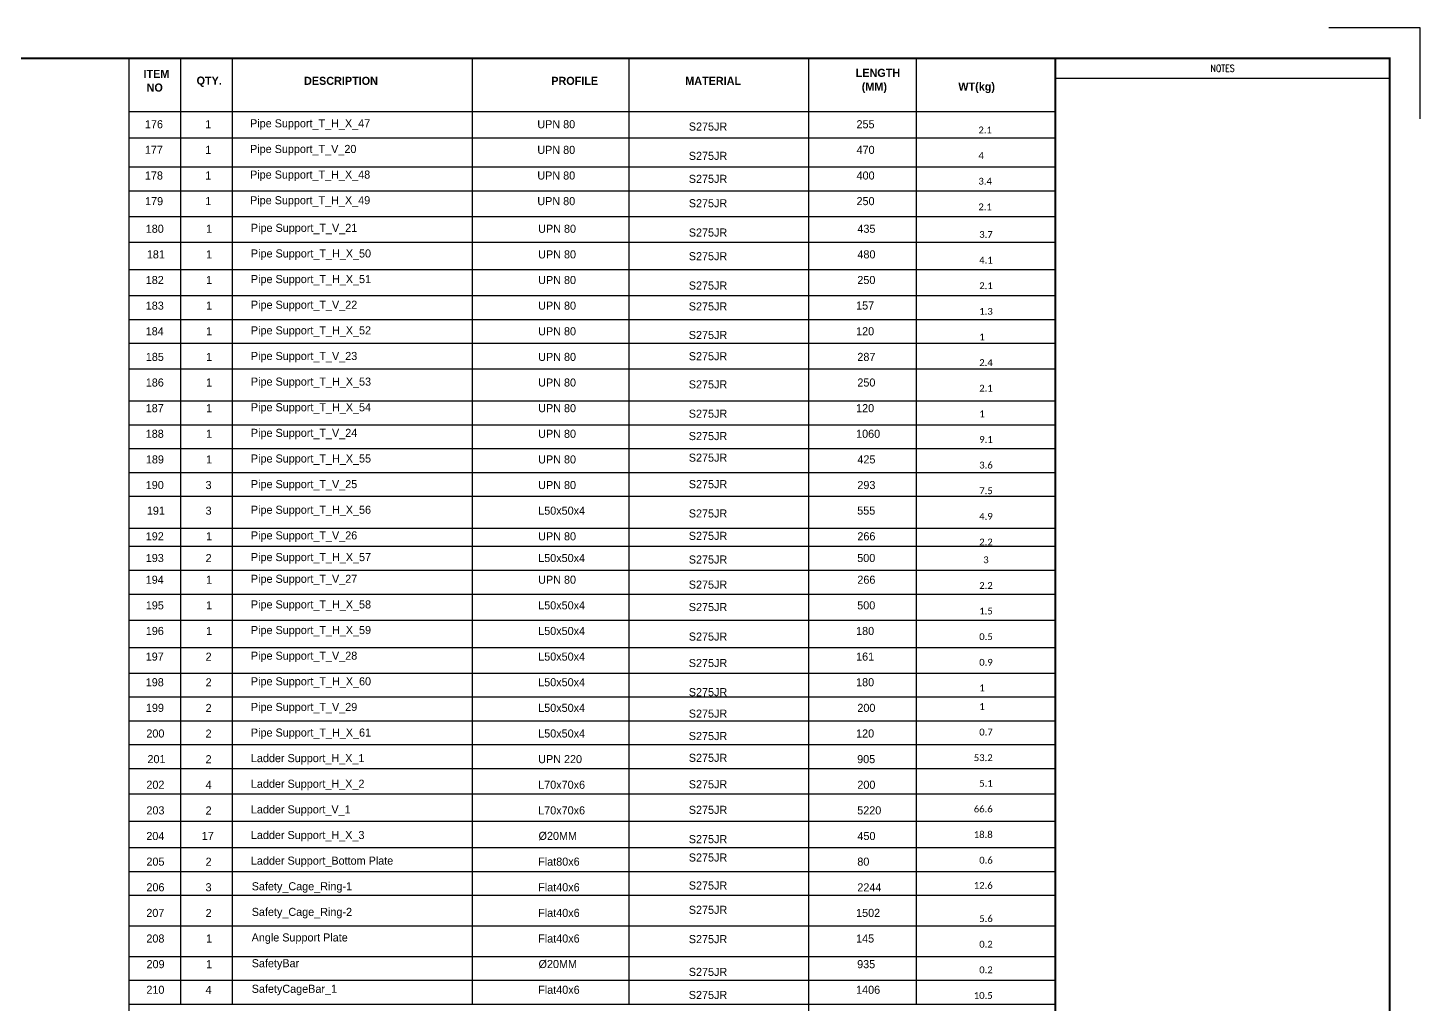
# Model space of a CAD drawing. Header units: millimetres. Extents: x 0 to 16187, y -20471 to 6290.
# Drawn here: x 6130 to 6817, y 359 to 841 of the extents above; entities that cross this region are included whole.
import ezdxf
from ezdxf.enums import TextEntityAlignment as Align

# ---------------------------------------------------------------- set-up
doc = ezdxf.new("R2010")
doc.units = ezdxf.units.MM
doc.layers.add('BORDER1', color=3, linetype='Continuous')
doc.layers.add('BORDER2', color=7, linetype='Continuous')
doc.styles.add('MtXpl_Calibri', font='', dxfattribs={"height": 0.2})
doc.styles.add('MtXpl_Century_Gothic', font='', dxfattribs={"height": 0.2})
doc.styles.add('MtXpl_Century_Gothic1', font='', dxfattribs={"height": 0.2})
doc.styles.add('ROMANC', font='ROMANC', dxfattribs={"height": 5})
doc.styles.add('ROMANS', font='ROMANS.shx', dxfattribs={"width": 0.8})
doc.styles.add('ROMANT', font='ROMANT', dxfattribs={"height": 4})
doc.styles.get('MtXpl_Calibri').set_extended_font_data('Calibri')
doc.styles.get('MtXpl_Century_Gothic').set_extended_font_data('Century Gothic', bold=True)
doc.styles.get('MtXpl_Century_Gothic1').set_extended_font_data('Century Gothic')

# ---------------------------------------------------------------- blocks, each defined once
blk = doc.blocks.new('*U609')
at = {"layer": 'BORDER1', "color": 154, "true_color": 0x1859a9, "const_width": 1}
blk.add_lwpolyline([(1.81, 811), (1144, 811), (1144, 0), (0, 0), (0, 811)], close=True, dxfattribs=at)
blk.add_lwpolyline([(979, 0), (979, 811)], dxfattribs=at)
at = {"layer": 'BORDER2'}
for points in [[(1159, 781), (1159, 826), (1114, 826)], [(1144, 801), (979, 801)]]:
    blk.add_lwpolyline(points, dxfattribs=at)
at = {"layer": 'BORDER2', "style": 'ROMANC', "width": 0.8}
blk.add_text('NOTES', height=3.5, dxfattribs=at).set_placement((1061.5, 806), align=Align.MIDDLE_CENTER)
at = {"layer": 'BORDER2', "flags": 8}
for tag, height, style, p in [('REV-A', 3.24, 'ROMANS', (986.93, 140.25)), ('RE-A', 8.06, 'ROMANT', (1084.63, 7.17))]:
    blk.add_attdef(tag, text='', height=height, dxfattribs=dict(at, style=style)).set_placement(p, align=Align.CENTER)
at = {"layer": 'BORDER2', "style": 'ROMANS', "width": 3.830216}
blk.add_attdef('DATE-A', text='', height=3.24, dxfattribs=at).set_placement((995.51, 140.25), (1008.51, 140.25), align=Align.FIT)
at = {"layer": 'BORDER2'}
for tag, height, style, p in [('DRN-A', 3.24, 'ROMANS', (1018.38, 140.25)), ('CHD-A', 3.24, 'ROMANS', (1032.35, 140.25)), ('APD-A', 3.24, 'ROMANS', (1046.64, 140.25)), ('CONS_CONT_VEND', 4.2, 'ROMANC', (1061.39, 72.83))]:
    blk.add_attdef(tag, text='', height=height, dxfattribs=dict(at, style=style)).set_placement(p, align=Align.CENTER)
at = {"layer": 'BORDER2', "style": 'ROMANS', "width": 0.8}
for tag, p, height in [('1:X', (997.23, 122.55), 3.5), ('LOC', (1042.74, 122.55), 3.5), ('PROJ_NO', (1118.64, 122.55), 3.5), ('CONS_DRG_NO', (1011, 63), 3)]:
    blk.add_attdef(tag, p, '', height=height, dxfattribs=at)
at = {"layer": 'BORDER2', "lineweight": 30, "width": 0.8, "flags": 104}
blk.add_attdef('COMMENTS-A', text='', height=2.2, dxfattribs=at).set_placement((1055.21, 142.07), align=Align.MIDDLE_LEFT)
at = {"layer": 'BORDER2', "style": 'ROMANS', "width": 0.8}
for tag, p in [('PROJECT_TITLE_1', (1061.07, 55.35)), ('PROJECT_TITLE_2', (1061.07, 49.3))]:
    blk.add_attdef(tag, text='', height=3.5, dxfattribs=at).set_placement(p, align=Align.MIDDLE)
at = {"layer": 'BORDER2', "style": 'ROMANT', "width": 0.8}
for tag, p in [('DRG_TITLE_1', (1061.07, 36.31)), ('DRG_TITLE_2', (1061.07, 28.31)), ('DRG_TITLE_3', (1061.07, 20.31))]:
    blk.add_attdef(tag, text='', height=5, dxfattribs=at).set_placement(p, align=Align.CENTER)
at = {"layer": 'BORDER2', "style": 'ROMANT'}
for tag, p in [('AR', (995, 7.17)), ('PA', (1011.74, 7.17)), ('DC', (1028.45, 7.17)), ('TS', (1120.84, 7.17))]:
    blk.add_attdef(tag, p, '', height=8.06, dxfattribs=at)
for tag, p in [('SRNO', (1074.7, 7.17)), ('SH', (1115.8, 7.18))]:
    blk.add_attdef(tag, text='', height=8.06, dxfattribs=at).set_placement(p, align=Align.RIGHT)
at = {"layer": 'BORDER2', "style": 'ROMANS', "flags": 2}
blk.add_attdef('TB_VERSION', text='', height=2, dxfattribs=at).set_placement((1, -1), align=Align.TOP_LEFT)

msp = doc.modelspace()

# ---------------------------------------------------------------- linework, layer by layer
at = {"color": 0, "linetype": 'ByBlock', "lineweight": -2}
for p, q in [((6180.02743, 826), (6637.3985, 826)), ((6180.02743, 799.64992), (6637.3985, 799.64992))]:
    msp.add_line(p, q, dxfattribs=at)
for p, q in [((6180.02743, 826), (6180.02743, 20.10776)), ((6205.49347, 826), (6205.49347, 358.86131)), ((6230.95951, 826), (6230.95951, 358.86131)), ((6349.4722, 826), (6349.4722, 358.86131)), ((6426.73902, 826), (6426.73902, 358.86131)), ((6515.4108, 826), (6515.4108, 20.10776)), ((6568.62078, 826), (6568.62078, 358.86131)), ((6637.3985, 826), (6637.3985, 358.86131)), ((6637.3985, 826), (6637.3985, 799.64992)), ((6180.02743, 786.75772), (6636.98063, 786.75772)), ((6180.02743, 772.34298), (6636.98063, 772.34298)), ((6180.02743, 760.57094), (6636.98063, 760.57094)), ((6180.02743, 747.81757), (6637.3985, 747.81757)), ((6180.02743, 735.23312), (6637.3985, 735.23312)), ((6180.02743, 721.73385), (6637.3985, 721.73385)), ((6180.02743, 708.76058), (6637.3985, 708.76058)), ((6180.02743, 696.98855), (6637.3985, 696.98855)), ((6180.02743, 685.21651), (6637.3985, 685.21651)), ((6180.02743, 672.65482), (6637.3985, 672.65482)), ((6180.02743, 656.7986), (6637.3985, 656.7986)), ((6180.02743, 645.02656), (6637.3985, 645.02656)), ((6180.02743, 633.25453), (6637.3985, 633.25453)), ((6180.02743, 621.48249), (6637.3985, 621.48249)), ((6180.02743, 609.71045), (6637.3985, 609.71045)), ((6180.02743, 593.85424), (6637.3985, 593.85424)), ((6180.02743, 584.95312), (6637.3985, 584.95312)), ((6180.02743, 573.18109), (6637.3985, 573.18109)), ((6180.02743, 561.40905), (6637.3985, 561.40905)), ((6180.02743, 548.43578), (6637.3985, 548.43578)), ((6180.02743, 534.93651), (6637.3985, 534.93651)), ((6180.02743, 522.35206), (6637.3985, 522.35206)), ((6180.02743, 510.58002), (6637.3985, 510.58002)), ((6180.02743, 498.80798), (6637.3985, 498.80798)), ((6180.02743, 487.03595), (6637.3985, 487.03595)), ((6180.02743, 475.26391), (6637.3985, 475.26391)), ((6180.02743, 462.67946), (6637.3985, 462.67946)), ((6180.02743, 449.18019), (6637.3985, 449.18019)), ((6180.02743, 436.20692), (6637.3985, 436.20692)), ((6180.02743, 424.43488), (6637.3985, 424.43488)), ((6180.02743, 412.66285), (6637.3985, 412.66285)), ((6180.02743, 397.53411), (6637.3985, 397.53411)), ((6180.02743, 397.53411), (6637.3985, 397.53411)), ((6180.02743, 382.40538), (6637.3985, 382.40538)), ((6180.02743, 370.63334), (6637.3985, 370.63334)), ((6180.02743, 358.86131), (6637.3985, 358.86131))]:
    msp.add_line(p, q)

# ---------------------------------------------------------------- block references
at = {"layer": 'BORDER1'}
msp.add_blockref('*U609', (5658.3985, 15), dxfattribs=at)

# ---------------------------------------------------------------- texts
at = {"color": 0}
for s, height, style, p in [('ITEM', 3.9884, 'MtXpl_Century_Gothic', (6187.2598, 816.2645)), ('LENGTH', 3.9884, 'MtXpl_Century_Gothic', (6538.78873, 816.77965)), ('NO', 3.9884, 'MtXpl_Century_Gothic', (6188.7863, 809.51684)), ('QTY.', 3.9884, 'MtXpl_Century_Gothic', (6213.45874, 812.94761)), ('DESCRIPTION', 3.9884, 'MtXpl_Century_Gothic', (6266.50001, 812.84051)), ('PROFILE', 3.9884, 'MtXpl_Century_Gothic', (6388.51653, 812.84051)), ('MATERIAL', 3.9884, 'MtXpl_Century_Gothic', (6454.65895, 812.84051)), ('(MM)', 3.9884, 'MtXpl_Century_Gothic', (6541.78613, 809.95608)), ('WT(kg)', 3.9884, 'MtXpl_Century_Gothic', (6589.45333, 810.00624)), ('176', 3.9884, 'MtXpl_Century_Gothic1', (6187.96444, 791.3982)), ('1', 3.9884, 'MtXpl_Century_Gothic1', (6217.69085, 791.3982)), ('Pipe Support_T_H_X_47', 3.9884, 'MtXpl_Century_Gothic1', (6239.84532, 791.84964)), ('UPN 80', 3.9884, 'MtXpl_Century_Gothic1', (6381.64086, 791.3982)), ('S275JR', 3.9884, 'MtXpl_Century_Gothic1', (6456.40558, 790.26081)), ('255', 3.9884, 'MtXpl_Century_Gothic1', (6539.18928, 791.3982)), ('2.1', 3.3748, 'MtXpl_Calibri', (6599.35158, 788.88358)), ('177', 3.9884, 'MtXpl_Century_Gothic1', (6187.91699, 778.79208)), ('1', 3.9884, 'MtXpl_Century_Gothic1', (6217.69085, 778.74192)), ('Pipe Support_T_V_20', 3.9884, 'MtXpl_Century_Gothic1', (6239.84532, 779.19336)), ('UPN 80', 3.9884, 'MtXpl_Century_Gothic1', (6381.64086, 778.74192)), ('S275JR', 3.9884, 'MtXpl_Century_Gothic1', (6456.40558, 775.78412)), ('470', 3.9884, 'MtXpl_Century_Gothic1', (6539.21368, 778.74192)), ('4', 3.3748, 'MtXpl_Calibri', (6599.35158, 776.2273)), ('178', 3.9884, 'MtXpl_Century_Gothic1', (6187.93732, 766.08563)), ('1', 3.9884, 'MtXpl_Century_Gothic1', (6217.69085, 766.08563)), ('Pipe Support_T_H_X_48', 3.9884, 'MtXpl_Century_Gothic1', (6239.84532, 766.53707)), ('UPN 80', 3.9884, 'MtXpl_Century_Gothic1', (6381.64086, 766.08563)), ('400', 3.9884, 'MtXpl_Century_Gothic1', (6539.21368, 766.08563)), ('S275JR', 3.9884, 'MtXpl_Century_Gothic1', (6456.40558, 764.43947)), ('3.4', 3.3748, 'MtXpl_Calibri', (6599.35158, 763.57101)), ('179', 3.9884, 'MtXpl_Century_Gothic1', (6188.01731, 753.42934)), ('1', 3.9884, 'MtXpl_Century_Gothic1', (6217.69085, 753.42934)), ('Pipe Support_T_H_X_49', 3.9884, 'MtXpl_Century_Gothic1', (6239.84532, 753.88078)), ('UPN 80', 3.9884, 'MtXpl_Century_Gothic1', (6381.64086, 753.42934)), ('S275JR', 3.9884, 'MtXpl_Century_Gothic1', (6456.40558, 752.39882)), ('250', 3.9884, 'MtXpl_Century_Gothic1', (6539.18928, 753.42934)), ('2.1', 3.3748, 'MtXpl_Calibri', (6599.35158, 750.91472)), ('180', 3.9884, 'MtXpl_Century_Gothic1', (6188.34977, 739.79172)), ('1', 3.9884, 'MtXpl_Century_Gothic1', (6218.10871, 739.79172)), ('Pipe Support_T_V_21', 3.9884, 'MtXpl_Century_Gothic1', (6240.26319, 740.24316)), ('UPN 80', 3.9884, 'MtXpl_Century_Gothic1', (6382.05872, 739.79172)), ('435', 3.9884, 'MtXpl_Century_Gothic1', (6539.63155, 739.79172)), ('S275JR', 3.9884, 'MtXpl_Century_Gothic1', (6456.40558, 737.92212)), ('3.7', 3.3748, 'MtXpl_Calibri', (6599.76944, 737.27711)), ('181', 3.9884, 'MtXpl_Century_Gothic1', (6188.89339, 727.13544)), ('1', 3.9884, 'MtXpl_Century_Gothic1', (6218.10871, 727.13544)), ('Pipe Support_T_H_X_50', 3.9884, 'MtXpl_Century_Gothic1', (6240.26319, 727.58688)), ('UPN 80', 3.9884, 'MtXpl_Century_Gothic1', (6382.05872, 727.13544)), ('S275JR', 3.9884, 'MtXpl_Century_Gothic1', (6456.40558, 726.22947)), ('480', 3.9884, 'MtXpl_Century_Gothic1', (6539.63155, 727.13544)), ('4.1', 3.3748, 'MtXpl_Calibri', (6599.76944, 724.62082)), ('182', 3.9884, 'MtXpl_Century_Gothic1', (6188.36197, 714.47915)), ('1', 3.9884, 'MtXpl_Century_Gothic1', (6218.10871, 714.47915)), ('Pipe Support_T_H_X_51', 3.9884, 'MtXpl_Century_Gothic1', (6240.26319, 714.93059)), ('UPN 80', 3.9884, 'MtXpl_Century_Gothic1', (6382.05872, 714.47915)), ('S275JR', 3.9884, 'MtXpl_Century_Gothic1', (6456.40558, 711.75278)), ('250', 3.9884, 'MtXpl_Century_Gothic1', (6539.60715, 714.47915)), ('2.1', 3.3748, 'MtXpl_Calibri', (6599.76944, 711.96453)), ('183', 3.9884, 'MtXpl_Century_Gothic1', (6188.36739, 701.82286)), ('1', 3.9884, 'MtXpl_Century_Gothic1', (6218.10871, 701.82286)), ('Pipe Support_T_V_22', 3.9884, 'MtXpl_Century_Gothic1', (6240.26319, 702.2743)), ('UPN 80', 3.9884, 'MtXpl_Century_Gothic1', (6382.05872, 701.82286)), ('S275JR', 3.9884, 'MtXpl_Century_Gothic1', (6456.40558, 701.45215)), ('157', 3.9884, 'MtXpl_Century_Gothic1', (6538.98354, 701.87302)), ('1.3', 3.3748, 'MtXpl_Calibri', (6599.76944, 699.30825)), ('184', 3.9884, 'MtXpl_Century_Gothic1', (6188.33486, 689.16658)), ('1', 3.9884, 'MtXpl_Century_Gothic1', (6218.10871, 689.16658)), ('Pipe Support_T_H_X_52', 3.9884, 'MtXpl_Century_Gothic1', (6240.26319, 689.61802)), ('UPN 80', 3.9884, 'MtXpl_Century_Gothic1', (6382.05872, 689.16658)), ('S275JR', 3.9884, 'MtXpl_Century_Gothic1', (6456.40558, 687.32346)), ('120', 3.9884, 'MtXpl_Century_Gothic1', (6538.98354, 689.16658)), ('1', 3.3748, 'MtXpl_Calibri', (6599.76944, 686.65196)), ('185', 3.9884, 'MtXpl_Century_Gothic1', (6188.3823, 676.51029)), ('1', 3.9884, 'MtXpl_Century_Gothic1', (6218.10871, 676.51029)), ('Pipe Support_T_V_23', 3.9884, 'MtXpl_Century_Gothic1', (6240.26319, 676.96173)), ('UPN 80', 3.9884, 'MtXpl_Century_Gothic1', (6382.05872, 676.51029)), ('S275JR', 3.9884, 'MtXpl_Century_Gothic1', (6456.40558, 676.83677)), ('287', 3.9884, 'MtXpl_Century_Gothic1', (6539.60715, 676.51029)), ('2.4', 3.3748, 'MtXpl_Calibri', (6599.76944, 673.99567)), ('186', 3.9884, 'MtXpl_Century_Gothic1', (6188.3823, 663.854)), ('1', 3.9884, 'MtXpl_Century_Gothic1', (6218.10871, 663.854)), ('Pipe Support_T_H_X_53', 3.9884, 'MtXpl_Century_Gothic1', (6240.26319, 664.30544)), ('UPN 80', 3.9884, 'MtXpl_Century_Gothic1', (6382.05872, 663.854)), ('S275JR', 3.9884, 'MtXpl_Century_Gothic1', (6456.40558, 662.94149)), ('250', 3.9884, 'MtXpl_Century_Gothic1', (6539.60715, 663.854)), ('2.1', 3.3748, 'MtXpl_Calibri', (6599.76944, 661.33939)), ('187', 3.9884, 'MtXpl_Century_Gothic1', (6188.33486, 651.19772)), ('1', 3.9884, 'MtXpl_Century_Gothic1', (6218.10871, 651.19772)), ('Pipe Support_T_H_X_54', 3.9884, 'MtXpl_Century_Gothic1', (6240.26319, 651.64916)), ('UPN 80', 3.9884, 'MtXpl_Century_Gothic1', (6382.05872, 651.19772)), ('120', 3.9884, 'MtXpl_Century_Gothic1', (6538.98354, 651.19772)), ('S275JR', 3.9884, 'MtXpl_Century_Gothic1', (6456.40558, 648.4648)), ('1', 3.3748, 'MtXpl_Calibri', (6599.76944, 648.6831)), ('188', 3.9884, 'MtXpl_Century_Gothic1', (6188.35519, 638.54143)), ('1', 3.9884, 'MtXpl_Century_Gothic1', (6218.10871, 638.54143)), ('Pipe Support_T_V_24', 3.9884, 'MtXpl_Century_Gothic1', (6240.26319, 638.99287)), ('UPN 80', 3.9884, 'MtXpl_Century_Gothic1', (6382.05872, 638.54143)), ('S275JR', 3.9884, 'MtXpl_Century_Gothic1', (6456.40558, 637.40763)), ('1060', 3.9884, 'MtXpl_Century_Gothic1', (6538.98354, 638.54143)), ('9.1', 3.3748, 'MtXpl_Calibri', (6599.76944, 636.02681)), ('189', 3.9884, 'MtXpl_Century_Gothic1', (6188.43518, 625.88514)), ('1', 3.9884, 'MtXpl_Century_Gothic1', (6218.10871, 625.88514)), ('Pipe Support_T_H_X_55', 3.9884, 'MtXpl_Century_Gothic1', (6240.26319, 626.33658)), ('UPN 80', 3.9884, 'MtXpl_Century_Gothic1', (6382.05872, 625.88514)), ('S275JR', 3.9884, 'MtXpl_Century_Gothic1', (6456.40558, 626.759)), ('425', 3.9884, 'MtXpl_Century_Gothic1', (6539.63155, 625.88514)), ('3.6', 3.3748, 'MtXpl_Calibri', (6599.76944, 623.37053)), ('190', 3.9884, 'MtXpl_Century_Gothic1', (6188.34977, 613.22886)), ('3', 3.9884, 'MtXpl_Century_Gothic1', (6217.87961, 613.22886)), ('Pipe Support_T_V_25', 3.9884, 'MtXpl_Century_Gothic1', (6240.26319, 613.6803)), ('UPN 80', 3.9884, 'MtXpl_Century_Gothic1', (6382.05872, 613.22886)), ('S275JR', 3.9884, 'MtXpl_Century_Gothic1', (6456.40558, 613.67534)), ('293', 3.9884, 'MtXpl_Century_Gothic1', (6539.60715, 613.22886)), ('7.5', 3.3748, 'MtXpl_Calibri', (6599.76944, 610.71424)), ('Pipe Support_T_H_X_56', 3.9884, 'MtXpl_Century_Gothic1', (6240.26319, 601.02401)), ('191', 3.9884, 'MtXpl_Century_Gothic1', (6188.89339, 600.57257)), ('3', 3.9884, 'MtXpl_Century_Gothic1', (6217.87961, 600.57257)), ('L50x50x4', 3.9884, 'MtXpl_Century_Gothic1', (6382.07228, 600.57257)), ('S275JR', 3.9884, 'MtXpl_Century_Gothic1', (6456.40558, 599.19864)), ('555', 3.9884, 'MtXpl_Century_Gothic1', (6539.5475, 600.62273)), ('4.9', 3.3748, 'MtXpl_Calibri', (6599.76944, 598.05795)), ('192', 3.9884, 'MtXpl_Century_Gothic1', (6188.36197, 587.91628)), ('1', 3.9884, 'MtXpl_Century_Gothic1', (6218.10871, 587.91628)), ('Pipe Support_T_V_26', 3.9884, 'MtXpl_Century_Gothic1', (6240.26319, 588.36772)), ('UPN 80', 3.9884, 'MtXpl_Century_Gothic1', (6382.05872, 587.91628)), ('S275JR', 3.9884, 'MtXpl_Century_Gothic1', (6456.40558, 588.14148)), ('266', 3.9884, 'MtXpl_Century_Gothic1', (6539.60715, 587.91628)), ('2.2', 3.3748, 'MtXpl_Calibri', (6599.76944, 585.40167)), ('193', 3.9884, 'MtXpl_Century_Gothic1', (6188.36739, 577.19626)), ('2', 3.9884, 'MtXpl_Century_Gothic1', (6217.88909, 577.1461)), ('Pipe Support_T_H_X_57', 3.9884, 'MtXpl_Century_Gothic1', (6240.26319, 577.6477)), ('L50x50x4', 3.9884, 'MtXpl_Century_Gothic1', (6382.07228, 577.19626)), ('S275JR', 3.9884, 'MtXpl_Century_Gothic1', (6456.40558, 576.44882)), ('500', 3.9884, 'MtXpl_Century_Gothic1', (6539.5475, 577.19626)), ('3', 3.3748, 'MtXpl_Calibri', (6601.75621, 576.61791)), ('194', 3.9884, 'MtXpl_Century_Gothic1', (6188.33486, 566.47624)), ('1', 3.9884, 'MtXpl_Century_Gothic1', (6218.10871, 566.47624)), ('Pipe Support_T_V_27', 3.9884, 'MtXpl_Century_Gothic1', (6240.26319, 566.92768)), ('UPN 80', 3.9884, 'MtXpl_Century_Gothic1', (6382.05872, 566.47624)), ('266', 3.9884, 'MtXpl_Century_Gothic1', (6539.60715, 566.47624)), ('S275JR', 3.9884, 'MtXpl_Century_Gothic1', (6456.40558, 564.06016)), ('2.2', 3.3748, 'MtXpl_Calibri', (6599.76944, 563.96162)), ('195', 3.9884, 'MtXpl_Century_Gothic1', (6188.3823, 553.81995)), ('1', 3.9884, 'MtXpl_Century_Gothic1', (6218.10871, 553.81995)), ('Pipe Support_T_H_X_58', 3.9884, 'MtXpl_Century_Gothic1', (6240.26319, 554.2714)), ('L50x50x4', 3.9884, 'MtXpl_Century_Gothic1', (6382.07228, 553.81995)), ('S275JR', 3.9884, 'MtXpl_Century_Gothic1', (6456.40558, 552.97778)), ('500', 3.9884, 'MtXpl_Century_Gothic1', (6539.5475, 553.81995)), ('1.5', 3.3748, 'MtXpl_Calibri', (6599.76944, 551.30534)), ('196', 3.9884, 'MtXpl_Century_Gothic1', (6188.3823, 541.16367)), ('1', 3.9884, 'MtXpl_Century_Gothic1', (6218.10871, 541.16367)), ('Pipe Support_T_H_X_59', 3.9884, 'MtXpl_Century_Gothic1', (6240.26319, 541.61511)), ('L50x50x4', 3.9884, 'MtXpl_Century_Gothic1', (6382.07228, 541.16367)), ('180', 3.9884, 'MtXpl_Century_Gothic1', (6538.98354, 541.16367)), ('S275JR', 3.9884, 'MtXpl_Century_Gothic1', (6456.40558, 538.4013)), ('0.5', 3.3748, 'MtXpl_Calibri', (6599.76944, 538.64905)), ('197', 3.9884, 'MtXpl_Century_Gothic1', (6188.33486, 528.50738)), ('2', 3.9884, 'MtXpl_Century_Gothic1', (6217.88909, 528.45722)), ('Pipe Support_T_V_28', 3.9884, 'MtXpl_Century_Gothic1', (6240.26319, 528.95882)), ('L50x50x4', 3.9884, 'MtXpl_Century_Gothic1', (6382.07228, 528.50738)), ('S275JR', 3.9884, 'MtXpl_Century_Gothic1', (6456.40558, 525.3389)), ('161', 3.9884, 'MtXpl_Century_Gothic1', (6538.98354, 528.50738)), ('0.9', 3.3748, 'MtXpl_Calibri', (6599.76944, 525.99276)), ('198', 3.9884, 'MtXpl_Century_Gothic1', (6188.35519, 515.85109)), ('2', 3.9884, 'MtXpl_Century_Gothic1', (6217.88909, 515.80093)), ('Pipe Support_T_H_X_60', 3.9884, 'MtXpl_Century_Gothic1', (6240.26319, 516.30254)), ('L50x50x4', 3.9884, 'MtXpl_Century_Gothic1', (6382.07228, 515.85109)), ('180', 3.9884, 'MtXpl_Century_Gothic1', (6538.98354, 515.85109)), ('1', 3.3748, 'MtXpl_Calibri', (6599.76944, 513.33648)), ('S275JR', 3.9884, 'MtXpl_Century_Gothic1', (6456.40558, 510.95637)), ('199', 3.9884, 'MtXpl_Century_Gothic1', (6188.43518, 503.19481)), ('2', 3.9884, 'MtXpl_Century_Gothic1', (6217.88909, 503.14465)), ('Pipe Support_T_V_29', 3.9884, 'MtXpl_Century_Gothic1', (6240.26319, 503.64625)), ('L50x50x4', 3.9884, 'MtXpl_Century_Gothic1', (6382.07228, 503.19481)), ('S275JR', 3.9884, 'MtXpl_Century_Gothic1', (6456.40558, 500.35856)), ('200', 3.9884, 'MtXpl_Century_Gothic1', (6539.60715, 503.19481)), ('1', 3.3748, 'MtXpl_Calibri', (6599.76944, 504.20432)), ('Pipe Support_T_H_X_61', 3.9884, 'MtXpl_Century_Gothic1', (6240.26319, 490.98996)), ('0.7', 3.3748, 'MtXpl_Calibri', (6599.76944, 491.54803)), ('200', 3.9884, 'MtXpl_Century_Gothic1', (6188.66157, 490.53852)), ('2', 3.9884, 'MtXpl_Century_Gothic1', (6217.88909, 490.48836)), ('L50x50x4', 3.9884, 'MtXpl_Century_Gothic1', (6382.07228, 490.53852)), ('S275JR', 3.9884, 'MtXpl_Century_Gothic1', (6456.40558, 489.27618)), ('120', 3.9884, 'MtXpl_Century_Gothic1', (6538.98354, 490.53852)), ('201', 3.9884, 'MtXpl_Century_Gothic1', (6189.2052, 477.88223)), ('2', 3.9884, 'MtXpl_Century_Gothic1', (6217.88909, 477.83207)), ('Ladder Support_H_X_1', 3.9884, 'MtXpl_Century_Gothic1', (6240.26048, 478.37163)), ('UPN 220', 3.9884, 'MtXpl_Century_Gothic1', (6382.05872, 477.88223)), ('S275JR', 3.9884, 'MtXpl_Century_Gothic1', (6456.40558, 478.52775)), ('905', 3.9884, 'MtXpl_Century_Gothic1', (6539.5014, 477.88223)), ('53.2', 3.3748, 'MtXpl_Calibri', (6597.0748, 478.89174)), ('202', 3.9884, 'MtXpl_Century_Gothic1', (6188.67377, 465.22595)), ('4', 3.9884, 'MtXpl_Century_Gothic1', (6217.87418, 465.17579)), ('Ladder Support_H_X_2', 3.9884, 'MtXpl_Century_Gothic1', (6240.26048, 465.71535)), ('L70x70x6', 3.9884, 'MtXpl_Century_Gothic1', (6382.07228, 465.22595)), ('S275JR', 3.9884, 'MtXpl_Century_Gothic1', (6456.40558, 465.46535)), ('200', 3.9884, 'MtXpl_Century_Gothic1', (6539.60715, 465.22595)), ('5.1', 3.3748, 'MtXpl_Calibri', (6599.76944, 466.23546)), ('203', 3.9884, 'MtXpl_Century_Gothic1', (6188.6792, 452.56966)), ('2', 3.9884, 'MtXpl_Century_Gothic1', (6217.88909, 452.5195)), ('Ladder Support_V_1', 3.9884, 'MtXpl_Century_Gothic1', (6240.26048, 453.05906)), ('L70x70x6', 3.9884, 'MtXpl_Century_Gothic1', (6382.07228, 452.56966)), ('S275JR', 3.9884, 'MtXpl_Century_Gothic1', (6456.40558, 452.83651)), ('5220', 3.9884, 'MtXpl_Century_Gothic1', (6539.5475, 452.56966)), ('66.6', 3.3748, 'MtXpl_Calibri', (6597.0748, 453.57917)), ('204', 3.9884, 'MtXpl_Century_Gothic1', (6188.64666, 439.91337)), ('17', 3.9884, 'MtXpl_Century_Gothic1', (6216.01148, 439.96354)), ('Ladder Support_H_X_3', 3.9884, 'MtXpl_Century_Gothic1', (6240.26048, 440.40277)), ('Ø20MM', 3.9884, 'MtXpl_Century_Gothic1', (6382.24852, 439.9676)), ('S275JR', 3.9884, 'MtXpl_Century_Gothic1', (6456.40558, 438.35982)), ('450', 3.9884, 'MtXpl_Century_Gothic1', (6539.63155, 439.91337)), ('18.8', 3.3748, 'MtXpl_Calibri', (6597.0748, 440.92288)), ('S275JR', 3.9884, 'MtXpl_Century_Gothic1', (6456.40558, 429.30262)), ('205', 3.9884, 'MtXpl_Century_Gothic1', (6188.69411, 427.25709)), ('2', 3.9884, 'MtXpl_Century_Gothic1', (6217.88909, 427.20693)), ('Ladder Support_Bottom Plate', 3.9884, 'MtXpl_Century_Gothic1', (6240.26048, 427.74649)), ('Flat80x6', 3.9884, 'MtXpl_Century_Gothic1', (6382.07228, 427.25709)), ('80', 3.9884, 'MtXpl_Century_Gothic1', (6539.58546, 427.25709)), ('0.6', 3.3748, 'MtXpl_Calibri', (6599.76944, 428.2666)), ('Safety_Cage_Ring-1', 3.9884, 'MtXpl_Century_Gothic1', (6240.67261, 415.0902)), ('S275JR', 3.9884, 'MtXpl_Century_Gothic1', (6456.40558, 415.48592)), ('12.6', 3.3748, 'MtXpl_Calibri', (6597.0748, 415.81963)), ('206', 3.9884, 'MtXpl_Century_Gothic1', (6188.69411, 414.6008)), ('3', 3.9884, 'MtXpl_Century_Gothic1', (6217.87961, 414.6008)), ('Flat40x6', 3.9884, 'MtXpl_Century_Gothic1', (6382.07228, 414.6008)), ('2244', 3.9884, 'MtXpl_Century_Gothic1', (6539.60715, 414.55064)), ('207', 3.9884, 'MtXpl_Century_Gothic1', (6188.64666, 401.94451)), ('2', 3.9884, 'MtXpl_Century_Gothic1', (6217.88909, 401.89435)), ('Safety_Cage_Ring-2', 3.9884, 'MtXpl_Century_Gothic1', (6240.67261, 402.43391)), ('Flat40x6', 3.9884, 'MtXpl_Century_Gothic1', (6382.07228, 401.94451)), ('S275JR', 3.9884, 'MtXpl_Century_Gothic1', (6456.40558, 403.46577)), ('1502', 3.9884, 'MtXpl_Century_Gothic1', (6538.98354, 401.94451)), ('5.6', 3.3748, 'MtXpl_Calibri', (6599.76944, 399.4299)), ('208', 3.9884, 'MtXpl_Century_Gothic1', (6188.667, 389.28823)), ('1', 3.9884, 'MtXpl_Century_Gothic1', (6218.10871, 389.28823)), ('Angle Support Plate', 3.9884, 'MtXpl_Century_Gothic1', (6240.61296, 389.81559)), ('Flat40x6', 3.9884, 'MtXpl_Century_Gothic1', (6382.07228, 389.28823)), ('S275JR', 3.9884, 'MtXpl_Century_Gothic1', (6456.40558, 388.98908)), ('145', 3.9884, 'MtXpl_Century_Gothic1', (6538.98354, 389.28823)), ('0.2', 3.3748, 'MtXpl_Calibri', (6599.76944, 386.77361)), ('209', 3.9884, 'MtXpl_Century_Gothic1', (6188.74698, 376.63194)), ('1', 3.9884, 'MtXpl_Century_Gothic1', (6218.10871, 376.63194)), ('SafetyBar', 3.9884, 'MtXpl_Century_Gothic1', (6240.67261, 377.08338)), ('Ø20MM', 3.9884, 'MtXpl_Century_Gothic1', (6382.24852, 376.68617)), ('935', 3.9884, 'MtXpl_Century_Gothic1', (6539.5014, 376.63194)), ('S275JR', 3.9884, 'MtXpl_Century_Gothic1', (6456.40558, 372.80883)), ('0.2', 3.3748, 'MtXpl_Calibri', (6599.76944, 374.11732)), ('210', 3.9884, 'MtXpl_Century_Gothic1', (6188.66157, 363.97565)), ('4', 3.9884, 'MtXpl_Century_Gothic1', (6217.87418, 363.92549)), ('SafetyCageBar_1', 3.9884, 'MtXpl_Century_Gothic1', (6240.67261, 364.46505)), ('Flat40x6', 3.9884, 'MtXpl_Century_Gothic1', (6382.07228, 363.97565)), ('S275JR', 3.9884, 'MtXpl_Century_Gothic1', (6456.40558, 361.40906)), ('1406', 3.9884, 'MtXpl_Century_Gothic1', (6538.98354, 363.97565)), ('10.5', 3.3748, 'MtXpl_Calibri', (6597.0748, 361.46104))]:
    msp.add_text(s, height=height, dxfattribs=dict(at, style=style)).set_placement(p)

doc.saveas('drawing.dxf')
